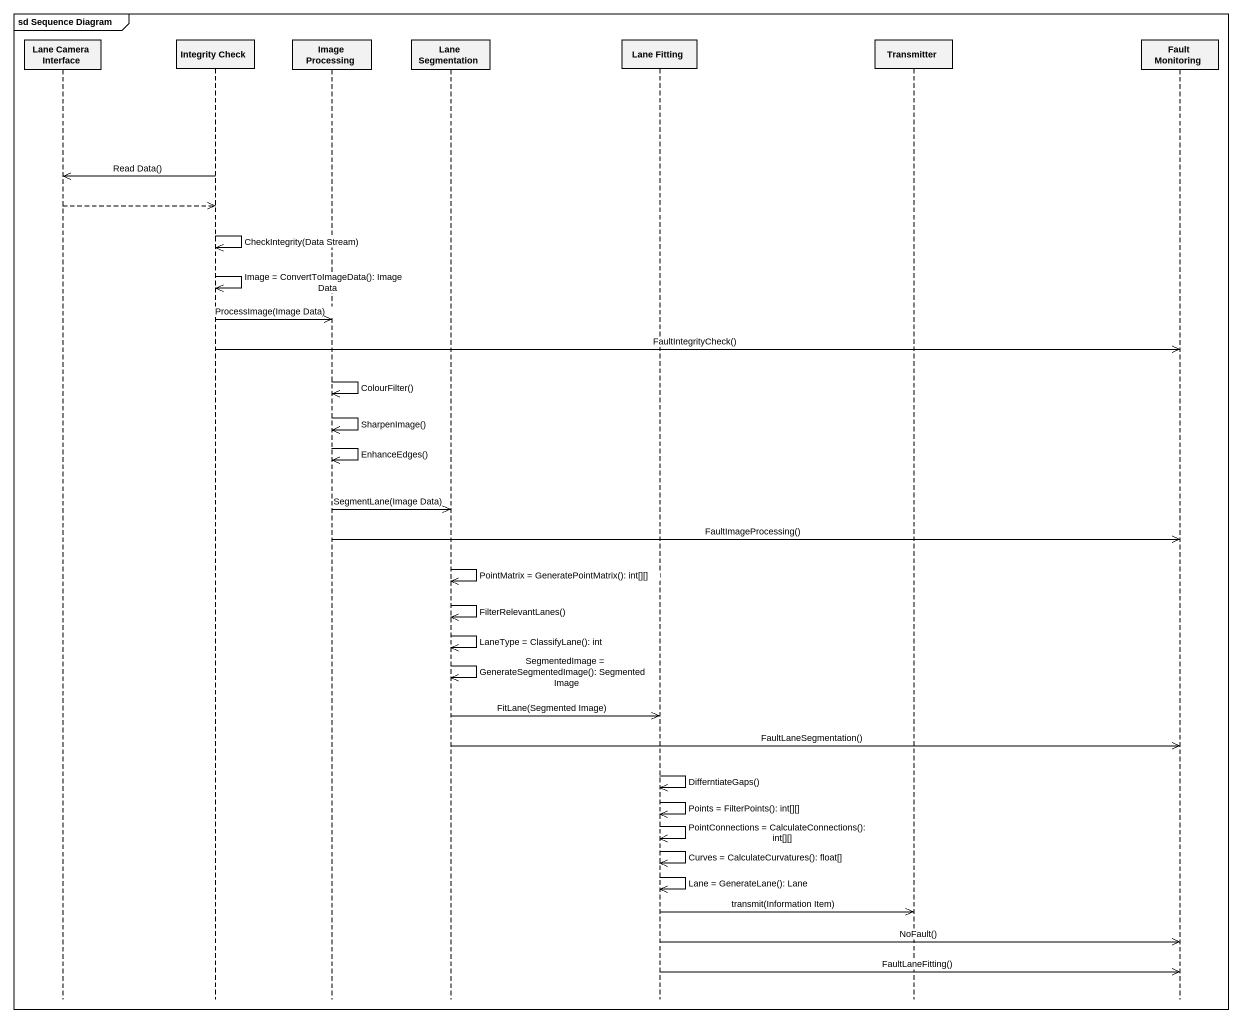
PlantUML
@startuml
mainframe sd Sequence Diagram
hide footbox
participant "Lane Camera Interface" as Lane_Camera_Interface
participant "Integrity Check" as Integrity_Check
participant "Image Processing" as Image_Processing
participant "Lane Segmentation" as Lane_Segmentation
participant "Lane Fitting" as Lane_Fitting
participant Transmitter
participant "Fault Monitoring" as Fault_Monitoring

Integrity_Check ->> Lane_Camera_Interface : Read Data()
Lane_Camera_Interface -->> Integrity_Check
Integrity_Check ->> Integrity_Check : CheckIntegrity(Data Stream)
Integrity_Check ->> Integrity_Check : Image = ConvertToImageData(): Image Data
Integrity_Check ->> Image_Processing : ProcessImage(Image Data)
Integrity_Check ->> Fault_Monitoring : FaultIntegrityCheck()
Image_Processing ->> Image_Processing : ColourFilter()
Image_Processing ->> Image_Processing : SharpenImage()
Image_Processing ->> Image_Processing : EnhanceEdges()
Image_Processing ->> Lane_Segmentation : SegmentLane(Image Data)
Image_Processing ->> Fault_Monitoring : FaultImageProcessing()
Lane_Segmentation ->> Lane_Segmentation : PointMatrix = GeneratePointMatrix(): int[][]
Lane_Segmentation ->> Lane_Segmentation : FilterRelevantLanes()
Lane_Segmentation ->> Lane_Segmentation : LaneType = ClassifyLane(): int
Lane_Segmentation ->> Lane_Segmentation : SegmentedImage = GenerateSegmentedImage(): Segmented Image
Lane_Segmentation ->> Lane_Fitting : FitLane(Segmented Image)
Lane_Segmentation ->> Fault_Monitoring : FaultLaneSegmentation()
Lane_Fitting ->> Lane_Fitting : DifferntiateGaps()
Lane_Fitting ->> Lane_Fitting : Points = FilterPoints(): int[][]
Lane_Fitting ->> Lane_Fitting : PointConnections = CalculateConnections(): int[][]
Lane_Fitting ->> Lane_Fitting : Curves = CalculateCurvatures(): float[]
Lane_Fitting ->> Lane_Fitting : Lane = GenerateLane(): Lane
Lane_Fitting ->> Transmitter : transmit(Information Item)
Lane_Fitting ->> Fault_Monitoring : NoFault()
Lane_Fitting ->> Fault_Monitoring : FaultLaneFitting()
@enduml
